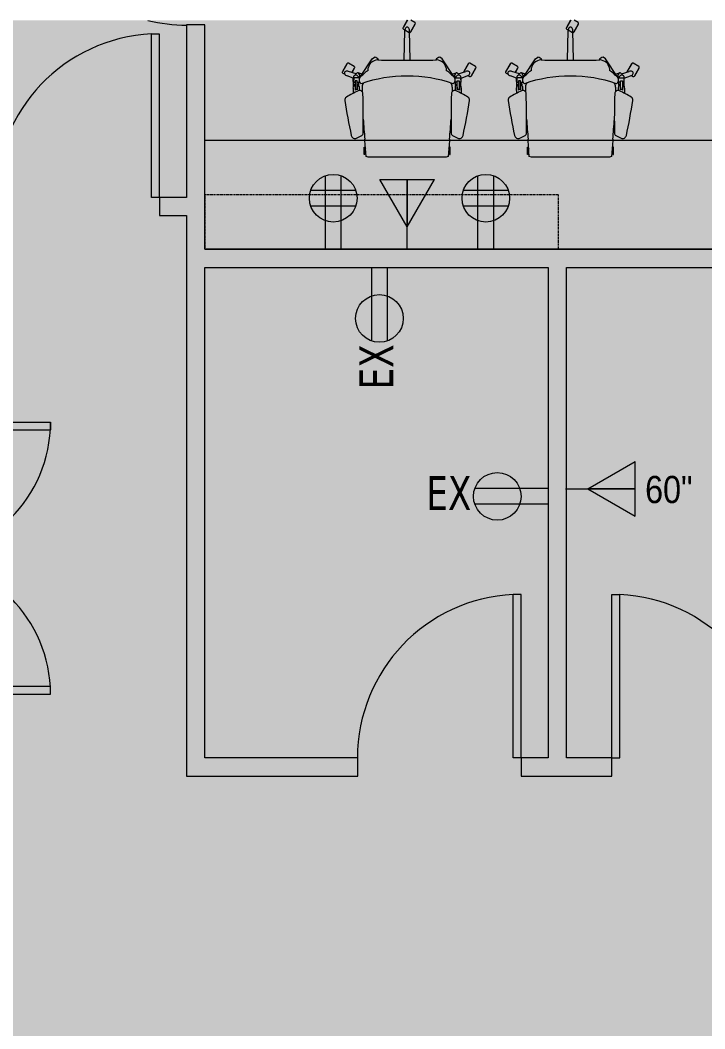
# Model space of a CAD drawing. Header units: inches. Extents: x 1 to 3107, y -595 to 378.
# Drawn here: x 1689.5 to 1840.4, y 150.7 to 373 of the extents above; entities that cross this region are included whole.
import ezdxf

# ---------------------------------------------------------------- set-up
doc = ezdxf.new("R2010")
doc.units = ezdxf.units.IN
doc.header["$MEASUREMENT"] = 0
doc.linetypes.add('Overhead', pattern=[0.15625, 0.09375, -0.0625])
for name, color, linetype, lineweight in [('A-ANNO-NOTE', 131, 'Continuous', 20), ('A-DETL-GENF', 92, 'Continuous', 9), ('A-DOOR', 31, 'Continuous', 13), ('A-WALL', 113, 'Continuous', 50), ('A-WALL-PATT', 111, 'Continuous', 13), ('E-COMM-IDEN', 2, 'Continuous', 9), ('I-FURN', 30, 'Continuous', 13), ('Q-CASE', 31, 'Continuous', 13)]:
    doc.layers.add(name, color=color, linetype=linetype, lineweight=lineweight)
doc.styles.add('Arial_2', font='arial.ttf', dxfattribs={"width": 0.85, "height": 6})
doc.styles.add('Tahoma_2', font='tahoma.ttf', dxfattribs={"width": 0.85, "height": 7.5})

# ---------------------------------------------------------------- blocks, each defined once
blk = doc.blocks.new('Single-Flush - 36_ x 84_-V1-New Construction - Tel_Data_Elec Plan')
at = {"layer": 'A-DOOR', "lineweight": 9}
blk.add_arc((18, 2), 36.07, 166.2665, 180, dxfattribs=at)
blk = doc.blocks.new('Single-Flush - 36_ x 84_-1509972-New Construction - Tel_Data_Elec Plan')
at = {"layer": 'A-DOOR', "color": 7, "lineweight": 20}
for p, q in [((16.25, -2), (16.25, -38.02)), ((18, -2), (16.25, -2)), ((18, -2), (18, -38.02)), ((18, -38.02), (16.25, -38.02))]:
    blk.add_line(p, q, dxfattribs=at)
at = {"layer": 'A-DOOR', "lineweight": 9}
blk.add_arc((18, -2), 36.07, 180, 267.2188, dxfattribs=at)
blk = doc.blocks.new('Chairs - Task Chair-V5-New Construction - Tel_Data_Elec Plan')
at = {"layer": 'I-FURN', "lineweight": 9}
for p, q in [((0.06, 12.31), (-0.91, 10.63)), ((0.01, 12.31), (-0.9, 10.73)), ((0.72, 9.68), (1.78, 11.52)), ((0.8, 9.74), (1.77, 11.41)), ((1.71, 11.79), (0.81, 12.31)), ((1.77, 11.41), (1.73, 11.43)), ((-0.9, 10.73), (-0.87, 10.71)), ((-0.84, 10.35), (-0.51, 10.16)), ((-0.66, 3.46), (-0.52, 10)), ((-0.51, 10.16), (0.45, 9.61)), ((0.66, 3.46), (0.52, 10)), ((0.77, 9.76), (0.8, 9.74)), ((-13.23, 2.75), (-14.29, 0.91)), ((-13.31, 2.68), (-14.27, 1.01)), ((-13.27, 2.66), (-13.31, 2.68)), ((-11.66, 2.08), (-12.95, 2.82)), ((-10.26, -0.13), (-7.71, 3.75)), ((-7.71, 3.75), (-7.19, 4.17)), ((7.71, 3.75), (7.19, 4.17)), ((10.26, -0.13), (7.71, 3.75)), ((13.52, 2.75), (12.46, 0.91)), ((13.43, 2.68), (12.47, 1.01)), ((13.47, 2.66), (13.43, 2.68)), ((15.08, 2.08), (13.79, 2.82)), ((-14.27, 1.01), (-14.24, 0.99)), ((-14.21, 0.64), (-13.75, 0.37)), ((-11.87, -0.46), (-13.23, 0.01)), ((-11.25, 0.5), (-12.91, 1)), ((-12.18, 0.78), (-11.59, 1.8)), ((-12.14, 0.77), (-11.6, 1.7)), ((-11.1, 0.66), (-11.7, 0.04)), ((-11.6, 1.7), (-11.64, 1.72)), ((-9.9, 0.41), (-10.82, 0.7)), ((9.9, 0.41), (10.82, 0.7)), ((11.1, 0.66), (11.7, 0.04)), ((11.25, 0.5), (12.91, 1)), ((11.87, -0.46), (13.23, 0.01)), ((12.47, 1.01), (12.5, 0.99)), ((13.45, 0.11), (13.82, -0.11)), ((14.09, -0.03), (15.15, 1.8)), ((14.14, 0.05), (14.18, 0.03)), ((14.18, 0.03), (15.14, 1.7)), ((15.14, 1.7), (15.11, 1.72)), ((-11.85, -2.19), (-11.87, -0.38)), ((-11.79, -0.41), (-11.8, -1.34)), ((-11.8, -1.34), (-11.46, -1.34)), ((-10.5, -0.41), (-11.79, -0.41)), ((-11.51, -1.83), (-11.5, -3.09)), ((-11.46, -1.07), (-11.46, -3.04)), ((-11.01, -1.07), (-11.46, -1.07)), ((-11.01, -3.01), (-11.01, -1.07)), ((-11.01, -1.35), (-10.47, -1.36)), ((-10.98, -1.81), (-11, -3.05)), ((-10.67, -2.11), (-10.69, -1.35)), ((-10.28, -0.18), (-10.26, -0.13)), ((10.28, -0.18), (10.26, -0.13)), ((11.01, -1.35), (10.47, -1.36)), ((10.5, -0.41), (11.79, -0.41)), ((10.67, -2.11), (10.69, -1.35)), ((10.98, -1.81), (11, -3.05)), ((11.01, -1.07), (11.46, -1.07)), ((11.01, -3.01), (11.01, -1.07)), ((11.46, -1.07), (11.46, -3.04)), ((11.8, -1.34), (11.46, -1.34)), ((11.51, -1.83), (11.5, -3.09)), ((11.79, -0.41), (11.8, -1.34)), ((11.85, -2.19), (11.87, -0.38)), ((-11.94, -2.68), (-11.93, -3.82)), ((-10.57, -2.34), (-10.55, -2.67)), ((-10.55, -2.67), (-10.56, -3.18)), ((-9.92, -2.44), (-9.93, -3.44)), ((9.92, -2.44), (9.93, -3.44)), ((10.57, -2.34), (10.55, -2.67)), ((10.55, -2.67), (10.56, -3.18)), ((11.94, -2.68), (11.93, -3.82)), ((-9.32, -14.2), (-9.34, -13.95)), ((-9.07, -17.74), (-9.32, -14.2)), ((9.32, -14.2), (9.07, -17.74)), ((9.34, -13.95), (9.32, -14.2)), ((-9.5, -15.71), (-9.34, -15.71)), ((-9.5, -17.28), (-9.5, -15.71)), ((-9.34, -17.28), (-9.5, -17.28)), ((-9.34, -15.71), (-9.34, -17.28)), ((-8.61, -17.87), (-9.07, -17.74)), ((9.07, -17.74), (8.61, -17.87)), ((9.34, -15.71), (9.34, -17.28)), ((9.5, -15.71), (9.34, -15.71)), ((9.34, -17.28), (9.5, -17.28)), ((9.5, -17.28), (9.5, -15.71)), ((8.61, -17.87), (-8.61, -17.87))]:
    blk.add_line(p, q, dxfattribs=at)
for centre, radius, start, end in [((1.61, 11.62), 0.2, 330, 60), ((-0.74, 10.53), 0.2, 150, 240.1357), ((1.01, 9.97), 1.53, 164.4505, 178.7927), ((0.1, 10.22), 0.583, 134.254, 164.4505), ((0, 10.32), 0.445, 45.7229, 134.2771), ((-0.1, 10.22), 0.583, 15.5495, 45.746), ((0.55, 9.78), 0.2, 240.1393, 264.765), ((-1.01, 9.97), 1.53, 1.2073, 15.5495), ((0.55, 9.78), 0.2, 264.765, 330.1534), ((-13.05, 2.65), 0.2, 60, 150), ((-6.32, 1.36), 2.29, 134.5977, 169.3918), ((-6.2, 0.69), 2.87, 95.705, 127.0086), ((-7.35, 3.06), 1.12, 25.6219, 82.0752), ((0, 248.58), 245.12, 268.4848, 271.5152), ((7.35, 3.06), 1.12, 97.9248, 154.3781), ((6.2, 0.69), 2.87, 52.9914, 84.295), ((6.32, 1.36), 2.29, 10.6082, 45.4023), ((13.69, 2.65), 0.2, 60, 150), ((-14.11, 0.81), 0.2, 149.7906, 240), ((-13.37, 0.61), 0.445, 117.8208, 206.0638), ((-13.25, 0.67), 0.583, 206.0911, 236.5503), ((-13.31, 0.49), 0.583, 87.4248, 117.8208), ((-12.73, 1.46), 1.53, 236.4886, 250.7927), ((-13.35, -0.46), 1.53, 73.2073, 87.502), ((-11.28, -0.37), 0.593, 84.0219, 180.9117), ((-11.76, 1.9), 0.2, 330, 60.1121), ((-11.36, -0.43), 0.657, 1.3207, 77.9642), ((-10.91, 0.39), 0.323, 29.6621, 124.4716), ((-11.38, 0), 0.922, 9.6607, 36.4682), ((-11.69, -0.08), 1.25, 346.3769, 10.9189), ((-13.77, 4.39), 5.75, 305.3709, 317.4948), ((0, -31.42), 31.42, 71.1164, 108.8836), ((-5.74, -3.53), 5.54, 121.0187, 133.18), ((-23.82, 2.16), 15.26, 356.4473, 358.5687), ((23.82, 2.16), 15.26, 181.4313, 183.5527), ((5.74, -3.53), 5.54, 46.82, 58.9813), ((13.77, 4.39), 5.75, 222.5052, 234.6291), ((11.69, -0.08), 1.25, 169.0811, 193.6231), ((11.38, 0), 0.922, 143.5318, 170.3393), ((10.91, 0.39), 0.323, 55.5284, 150.3379), ((11.36, -0.43), 0.657, 102.0358, 178.6793), ((11.28, -0.37), 0.593, 359.0883, 95.9781), ((12.63, 0.81), 0.2, 150.1295, 164.8673), ((13.35, -0.46), 1.53, 92.498, 106.7927), ((12.73, 1.46), 1.53, 289.2073, 303.5876), ((13.31, 0.49), 0.583, 62.1792, 92.5752), ((13.25, 0.67), 0.583, 303.6493, 333.9089), ((13.37, 0.61), 0.445, 333.9362, 62.1792), ((14.98, 1.9), 0.2, 330, 60.168), ((-11.06, -2.6), 0.887, 120.1857, 184.8367), ((-11.49, -2.63), 0.971, 17.6225, 57.9495), ((-9.55, -0.85), 1.04, 148.1398, 233.8639), ((-8.09, -2.53), 1.84, 146.599, 177.2887), ((8.09, -2.53), 1.84, 2.7113, 33.401), ((9.55, -0.85), 1.04, 306.1361, 31.8602), ((11.49, -2.63), 0.971, 122.0505, 162.3775), ((11.06, -2.6), 0.887, 355.1633, 59.8143), ((13.92, 0.07), 0.2, 240.112, 330), ((1.3, -28.7), 28.17, 115.3981, 121.4503), ((-11.2, -3.54), 0.533, 66.9672, 123.7509), ((-11.2, -3.47), 0.5, 67.0573, 121.4674), ((-10.48, -3.89), 0.711, 2.0473, 115.4842), ((-165.25, -9.42), 155.58, 358.8191, 2.0473), ((165.25, -9.42), 155.58, 177.9527, 181.1809), ((10.48, -3.89), 0.711, 64.5158, 177.9527), ((-1.3, -28.7), 28.17, 58.5433, 64.6019), ((11.2, -3.54), 0.533, 56.2491, 113.0328), ((11.2, -3.47), 0.5, 58.5326, 112.9427), ((-13.01, -5.3), 0.749, 121.3338, 189.0231), ((160.08, 23.12), 176.17, 189.3216, 191.8593), ((-160.08, 23.12), 176.17, 348.1379, 350.6784), ((13.01, -5.3), 0.749, 350.9769, 58.4268), ((255.74, 8.01), 265.99, 183.7702, 184.7367), ((-255.74, 8.01), 265.99, 355.2633, 356.2298), ((-11.48, -12.92), 0.859, 191.5789, 292.8427), ((-15.08, -4.35), 10.15, 292.7913, 299.9233), ((-10.32, -12.61), 0.615, 299.9233, 358.8191), ((10.32, -12.61), 0.615, 181.1809, 240.0767), ((15.08, -4.35), 10.15, 240.0767, 247.2087), ((11.48, -12.92), 0.859, 247.1573, 347.8576), ((-8.78, -15.53), 0.589, 197.5488, 225.5119), ((-8.78, -17.46), 0.589, 125.1062, 162.4512), ((8.78, -17.46), 0.589, 17.5488, 54.8938), ((8.78, -15.53), 0.589, 314.4881, 342.4512)]:
    blk.add_arc(centre, radius, start, end, dxfattribs=at)
blk = doc.blocks.new('Chairs - Task Chair-V6-New Construction - Tel_Data_Elec Plan')
at = {"layer": 'I-FURN', "lineweight": 9}
for p, q in [((0.06, 12.31), (-0.91, 10.63)), ((0.01, 12.31), (-0.9, 10.73)), ((0.72, 9.68), (1.78, 11.52)), ((0.8, 9.74), (1.77, 11.41)), ((1.71, 11.79), (0.81, 12.31)), ((1.77, 11.41), (1.73, 11.43)), ((-0.9, 10.73), (-0.87, 10.71)), ((-0.84, 10.35), (-0.51, 10.16)), ((-0.66, 3.46), (-0.52, 10)), ((-0.51, 10.16), (0.45, 9.61)), ((0.66, 3.46), (0.52, 10)), ((0.77, 9.76), (0.8, 9.74)), ((-13.23, 2.75), (-14.29, 0.91)), ((-13.31, 2.68), (-14.27, 1.01)), ((-13.27, 2.66), (-13.31, 2.68)), ((-11.66, 2.08), (-12.95, 2.82)), ((-10.26, -0.13), (-7.71, 3.75)), ((-7.71, 3.75), (-7.19, 4.17)), ((7.71, 3.75), (7.19, 4.17)), ((10.26, -0.13), (7.71, 3.75)), ((13.52, 2.75), (12.46, 0.91)), ((13.43, 2.68), (12.47, 1.01)), ((13.47, 2.66), (13.43, 2.68)), ((15.08, 2.08), (13.79, 2.82)), ((-14.27, 1.01), (-14.24, 0.99)), ((-14.21, 0.64), (-13.75, 0.37)), ((-11.87, -0.46), (-13.23, 0.01)), ((-11.25, 0.5), (-12.91, 1)), ((-12.18, 0.78), (-11.59, 1.8)), ((-12.14, 0.77), (-11.6, 1.7)), ((-11.1, 0.66), (-11.7, 0.04)), ((-11.6, 1.7), (-11.64, 1.72)), ((-9.9, 0.41), (-10.82, 0.7)), ((9.9, 0.41), (10.82, 0.7)), ((11.1, 0.66), (11.7, 0.04)), ((11.25, 0.5), (12.91, 1)), ((11.87, -0.46), (13.23, 0.01)), ((12.47, 1.01), (12.5, 0.99)), ((13.45, 0.11), (13.82, -0.11)), ((14.09, -0.03), (15.15, 1.8)), ((14.14, 0.05), (14.18, 0.03)), ((14.18, 0.03), (15.14, 1.7)), ((15.14, 1.7), (15.11, 1.72)), ((-11.85, -2.19), (-11.87, -0.38)), ((-11.79, -0.41), (-11.8, -1.34)), ((-11.8, -1.34), (-11.46, -1.34)), ((-10.5, -0.41), (-11.79, -0.41)), ((-11.51, -1.83), (-11.5, -3.09)), ((-11.46, -1.07), (-11.46, -3.04)), ((-11.01, -1.07), (-11.46, -1.07)), ((-11.01, -3.01), (-11.01, -1.07)), ((-11.01, -1.35), (-10.47, -1.36)), ((-10.98, -1.81), (-11, -3.05)), ((-10.67, -2.11), (-10.69, -1.35)), ((-10.28, -0.18), (-10.26, -0.13)), ((10.28, -0.18), (10.26, -0.13)), ((11.01, -1.35), (10.47, -1.36)), ((10.5, -0.41), (11.79, -0.41)), ((10.67, -2.11), (10.69, -1.35)), ((10.98, -1.81), (11, -3.05)), ((11.01, -1.07), (11.46, -1.07)), ((11.01, -3.01), (11.01, -1.07)), ((11.46, -1.07), (11.46, -3.04)), ((11.8, -1.34), (11.46, -1.34)), ((11.51, -1.83), (11.5, -3.09)), ((11.79, -0.41), (11.8, -1.34)), ((11.85, -2.19), (11.87, -0.38)), ((-11.94, -2.68), (-11.93, -3.82)), ((-10.57, -2.34), (-10.55, -2.67)), ((-10.55, -2.67), (-10.56, -3.18)), ((-9.92, -2.44), (-9.93, -3.44)), ((9.92, -2.44), (9.93, -3.44)), ((10.57, -2.34), (10.55, -2.67)), ((10.55, -2.67), (10.56, -3.18)), ((11.94, -2.68), (11.93, -3.82)), ((-9.32, -14.2), (-9.34, -13.95)), ((-9.07, -17.74), (-9.32, -14.2)), ((9.32, -14.2), (9.07, -17.74)), ((9.34, -13.95), (9.32, -14.2)), ((-9.5, -15.71), (-9.34, -15.71)), ((-9.5, -17.28), (-9.5, -15.71)), ((-9.34, -17.28), (-9.5, -17.28)), ((-9.34, -15.71), (-9.34, -17.28)), ((-8.61, -17.87), (-9.07, -17.74)), ((9.07, -17.74), (8.61, -17.87)), ((9.34, -15.71), (9.34, -17.28)), ((9.5, -15.71), (9.34, -15.71)), ((9.34, -17.28), (9.5, -17.28)), ((9.5, -17.28), (9.5, -15.71)), ((8.61, -17.87), (-8.61, -17.87))]:
    blk.add_line(p, q, dxfattribs=at)
for centre, radius, start, end in [((1.61, 11.62), 0.2, 330, 60), ((-0.74, 10.53), 0.2, 150, 240.1357), ((1.01, 9.97), 1.53, 164.4505, 178.7927), ((0.1, 10.22), 0.583, 134.254, 164.4505), ((0, 10.32), 0.445, 45.7229, 134.2771), ((-0.1, 10.22), 0.583, 15.5495, 45.746), ((0.55, 9.78), 0.2, 240.1393, 264.765), ((-1.01, 9.97), 1.53, 1.2073, 15.5495), ((0.55, 9.78), 0.2, 264.765, 330.1534), ((-13.05, 2.65), 0.2, 60, 150), ((-6.32, 1.36), 2.29, 134.5977, 169.3918), ((-6.2, 0.69), 2.87, 95.705, 127.0086), ((-7.35, 3.06), 1.12, 25.6219, 82.0752), ((0, 248.58), 245.12, 268.4848, 271.5152), ((7.35, 3.06), 1.12, 97.9248, 154.3781), ((6.2, 0.69), 2.87, 52.9914, 84.295), ((6.32, 1.36), 2.29, 10.6082, 45.4023), ((13.69, 2.65), 0.2, 60, 150), ((-14.11, 0.81), 0.2, 149.7906, 240), ((-13.37, 0.61), 0.445, 117.8208, 206.0638), ((-13.25, 0.67), 0.583, 206.0911, 236.5503), ((-13.31, 0.49), 0.583, 87.4248, 117.8208), ((-12.73, 1.46), 1.53, 236.4886, 250.7927), ((-13.35, -0.46), 1.53, 73.2073, 87.502), ((-11.28, -0.37), 0.593, 84.0219, 180.9117), ((-11.76, 1.9), 0.2, 330, 60.1121), ((-11.36, -0.43), 0.657, 1.3207, 77.9642), ((-10.91, 0.39), 0.323, 29.6621, 124.4716), ((-11.38, 0), 0.922, 9.6607, 36.4682), ((-11.69, -0.08), 1.25, 346.3769, 10.9189), ((-13.77, 4.39), 5.75, 305.3709, 317.4948), ((0, -31.42), 31.42, 71.1164, 108.8836), ((-5.74, -3.53), 5.54, 121.0187, 133.18), ((-23.82, 2.16), 15.26, 356.4473, 358.5687), ((23.82, 2.16), 15.26, 181.4313, 183.5527), ((5.74, -3.53), 5.54, 46.82, 58.9813), ((13.77, 4.39), 5.75, 222.5052, 234.6291), ((11.69, -0.08), 1.25, 169.0811, 193.6231), ((11.38, 0), 0.922, 143.5318, 170.3393), ((10.91, 0.39), 0.323, 55.5284, 150.3379), ((11.36, -0.43), 0.657, 102.0358, 178.6793), ((11.28, -0.37), 0.593, 359.0883, 95.9781), ((12.63, 0.81), 0.2, 150.1295, 164.8673), ((13.35, -0.46), 1.53, 92.498, 106.7927), ((12.73, 1.46), 1.53, 289.2073, 303.5876), ((13.31, 0.49), 0.583, 62.1792, 92.5752), ((13.25, 0.67), 0.583, 303.6493, 333.9089), ((13.37, 0.61), 0.445, 333.9362, 62.1792), ((14.98, 1.9), 0.2, 330, 60.168), ((-11.06, -2.6), 0.887, 120.1857, 184.8367), ((-11.49, -2.63), 0.971, 17.6225, 57.9495), ((-9.55, -0.85), 1.04, 148.1398, 233.8639), ((-8.09, -2.53), 1.84, 146.599, 177.2887), ((8.09, -2.53), 1.84, 2.7113, 33.401), ((9.55, -0.85), 1.04, 306.1361, 31.8602), ((11.49, -2.63), 0.971, 122.0505, 162.3775), ((11.06, -2.6), 0.887, 355.1633, 59.8143), ((13.92, 0.07), 0.2, 240.112, 330), ((1.3, -28.7), 28.17, 115.3981, 121.4503), ((-11.2, -3.54), 0.533, 66.9672, 123.7509), ((-11.2, -3.47), 0.5, 67.0573, 121.4674), ((-10.48, -3.89), 0.711, 2.0473, 115.4842), ((-165.25, -9.42), 155.58, 358.8191, 2.0473), ((165.25, -9.42), 155.58, 177.9527, 181.1809), ((10.48, -3.89), 0.711, 64.5158, 177.9527), ((-1.3, -28.7), 28.17, 58.5433, 64.6019), ((11.2, -3.54), 0.533, 56.2491, 113.0328), ((11.2, -3.47), 0.5, 58.5326, 112.9427), ((-13.01, -5.3), 0.749, 121.3338, 189.0231), ((160.08, 23.12), 176.17, 189.3216, 191.8593), ((-160.08, 23.12), 176.17, 348.1379, 350.6784), ((13.01, -5.3), 0.749, 350.9769, 58.4268), ((255.74, 8.01), 265.99, 183.7702, 184.7367), ((-255.74, 8.01), 265.99, 355.2633, 356.2298), ((-11.48, -12.92), 0.859, 191.5789, 292.8427), ((-15.08, -4.35), 10.15, 292.7913, 299.9233), ((-10.32, -12.61), 0.615, 299.9233, 358.8191), ((10.32, -12.61), 0.615, 181.1809, 240.0767), ((15.08, -4.35), 10.15, 240.0767, 247.2087), ((11.48, -12.92), 0.859, 247.1573, 347.8576), ((-8.78, -15.53), 0.589, 197.5488, 225.5119), ((-8.78, -17.46), 0.589, 143.7787, 162.4512), ((-8.78, -17.46), 0.589, 125.1062, 143.7787), ((8.78, -17.46), 0.589, 36.2213, 54.8938), ((8.78, -15.53), 0.589, 314.4881, 328.4696), ((8.78, -17.46), 0.589, 17.5488, 36.2213), ((8.78, -15.53), 0.589, 328.4696, 342.4512)]:
    blk.add_arc(centre, radius, start, end, dxfattribs=at)
blk = doc.blocks.new('Double-Flush - 60_ x 84_-1670312-New Construction - Tel_Data_Elec Plan')
at = {"layer": 'A-DOOR', "color": 7, "lineweight": 20}
for p, q in [((-30, 32), (-28.25, 32)), ((-30, 2), (-30, 32)), ((-28.25, 2), (-28.25, 32)), ((28.25, 2), (28.25, 31.95)), ((30, 2), (30, 32)), ((-30, 2), (-28.25, 2)), ((30, 2), (28.25, 2))]:
    blk.add_line(p, q, dxfattribs=at)
at = {"layer": 'A-DOOR', "lineweight": 9}
for centre, start, end in [((-30, 2), 0, 90), ((30, 2), 90, 180)]:
    blk.add_arc(centre, 30, start, end, dxfattribs=at)
blk = doc.blocks.new('Single-Flush - 36_ x 84_-1510128-New Construction - Tel_Data_Elec Plan')
at = {"layer": 'A-DOOR', "color": 7, "lineweight": 20}
for p, q in [((16.25, 2), (16.25, 38.02)), ((18, 38.02), (16.25, 38.02)), ((18, 2), (18, 38.02)), ((18, 2), (16.25, 2))]:
    blk.add_line(p, q, dxfattribs=at)
at = {"layer": 'A-DOOR', "lineweight": 9}
blk.add_arc((18, 2), 36.07, 92.7812, 180, dxfattribs=at)
blk = doc.blocks.new('Counter Top _No Backsplash_ - Standard Counter Top-1703252-New Construction - Tel_Data_Elec Plan')
at = {"layer": 'Q-CASE'}
for p, q in [((-35.24, 0), (-47.26, 0)), ((42.79, 0), (-35.21, 0)), ((91.51, 0), (42.79, 0)), ((169.51, 0), (91.51, 0)), ((-47.26, 0), (-47.26, -24)), ((169.51, -12), (169.51, -24)), ((-47.26, -24), (169.51, -24))]:
    blk.add_line(p, q, dxfattribs=at)
blk = doc.blocks.new('Upper Cabinet - Standard Upper Cabinet-1777391-New Construction - Tel_Data_Elec Plan')
at = {"layer": 'Q-CASE'}
blk.add_line((30.74, 0), (-47.26, 0), dxfattribs=at)
at = {"layer": 'Q-CASE', "linetype": 'Overhead', "lineweight": 9}
for p, q in [((-47.26, 0), (-47.26, -12)), ((30.74, -12), (30.74, 0)), ((-47.26, -12), (30.74, -12))]:
    blk.add_line(p, q, dxfattribs=at)
blk = doc.blocks.new('Single-Flush - 36_ x 84_ PANELED-1861567-New Construction - Tel_Data_Elec Plan')
at = {"layer": 'A-DOOR', "color": 7, "lineweight": 20}
for p, q in [((16.25, 2), (16.25, 38.02)), ((18, 38.02), (16.25, 38.02)), ((18, 2), (18, 38.02)), ((18, 2), (16.25, 2))]:
    blk.add_line(p, q, dxfattribs=at)
at = {"layer": 'A-DOOR', "lineweight": 9}
blk.add_arc((18, 2), 36.07, 92.7812, 180, dxfattribs=at)

msp = doc.modelspace()

# ---------------------------------------------------------------- hatches: boundary and pattern name
at = {"layer": 'A-ANNO-NOTE', "lineweight": 9}
for points in [[(1774.78, 327.46), (1774.78, 337.92), (1768.78, 337.92)], [(1825.06, 263.73), (1825.06, 269.73), (1814.6, 269.73)]]:
    msp.add_hatch(color=256, dxfattribs=at).paths.add_polyline_path(points, flags=0)
at = {"layer": 'A-DETL-GENF'}
h = msp.add_hatch(color=254, dxfattribs=at)
h.paths.add_polyline_path([(2086.63, 18.59), (2245.1, 18.59), (2241.31, 34.3), (2236.85, 50.51), (2232.29, 65.34), (2227.07, 80.64), (2221.38, 95.77), (2215.23, 110.72), (2208.63, 125.47), (2201.57, 140.02), (2194.07, 154.34), (2186.14, 168.42), (2177.77, 182.25), (2171.89, 191.35), (2157.43, 181.96), (2105.78, 181.96), (2105.78, 210.41), (2109.78, 210.41), (2109.78, 185.96), (2156.25, 185.96), (2169.71, 194.71), (2168.99, 195.82), (2159.79, 209.12), (2150.19, 222.12), (2140.19, 234.82), (2129.81, 247.21), (2119.06, 259.28), (2107.93, 271.01), (2096.45, 282.39), (2084.63, 293.41), (2072.48, 304.07), (2065.64, 309.7), (2062.7, 305.79), (2028.45, 305.79), (2028.45, 210.41), (2069.78, 210.41), (2069.78, 206.41), (2032.45, 206.41), (2032.45, 187.91), (2028.45, 187.91), (2028.45, 206.41), (2018.78, 206.41), (2018.78, 210.41), (2024.45, 210.41), (2024.45, 321.4), (2024.7, 321.22), (2034.13, 333.73), (1981.95, 373.05), (1241.78, 373.05), (1241.78, 333.98), (1471.95, 333.98), (1471.95, 329.98), (1465.78, 329.98), (1465.78, 210.41), (1471.95, 210.41), (1471.95, 206.41), (1391.78, 206.41), (1391.78, 210.41), (1461.78, 210.41), (1461.78, 329.98), (1349.53, 329.98), (1349.53, 292.38), (1346.03, 292.38), (1346.03, 329.98), (1345.78, 329.98), (1345.78, 210.41), (1346.03, 210.41), (1346.03, 256.38), (1349.53, 256.38), (1349.53, 210.41), (1355.78, 210.41), (1355.78, 206.41), (1332.78, 206.41), (1332.78, 210.41), (1338.03, 210.41), (1338.03, 256.38), (1341.53, 256.38), (1341.53, 210.41), (1341.78, 210.41), (1341.78, 329.98), (1341.53, 329.98), (1341.53, 292.38), (1338.03, 292.38), (1338.03, 329.98), (1241.78, 329.98), (1241.78, 183.41), (1277.78, 183.41), (1277.78, 210.41), (1296.78, 210.41), (1296.78, 206.41), (1281.78, 206.41), (1281.78, 145.96), (1314.78, 145.96), (1314.78, 141.96), (1277.78, 141.96), (1277.78, 168.96), (1241.78, 168.96), (1241.78, 22.57), (1358.03, 22.57), (1358.03, 64.42), (1361.53, 64.42), (1361.53, 22.57), (1361.78, 22.57), (1361.78, 141.96), (1361.53, 141.96), (1361.53, 100.11), (1358.03, 100.11), (1358.03, 141.96), (1350.78, 141.96), (1350.78, 145.96), (1371.78, 145.96), (1371.78, 141.96), (1365.78, 141.96), (1365.78, 22.57), (1479.03, 22.57), (1479.03, 64.11), (1482.53, 64.11), (1482.53, 22.57), (1482.78, 22.57), (1482.78, 99.65), (1482.53, 99.84), (1482.53, 98.7), (1479.03, 98.7), (1479.03, 102.47), (1463.78, 113.96), (1463.78, 141.96), (1407.78, 141.96), (1407.78, 145.96), (1563.78, 145.96), (1563.78, 141.96), (1501.28, 141.96), (1501.28, 120.9), (1486.78, 101.64), (1486.78, 22.57), (1606.03, 22.57), (1606.03, 64.11), (1609.53, 64.11), (1609.53, 22.57), (1609.78, 22.57), (1609.78, 141.96), (1609.53, 141.96), (1609.53, 98.11), (1606.03, 98.11), (1606.03, 141.96), (1599.78, 141.96), (1599.78, 145.96), (1827.72, 145.96), (1827.72, 141.96), (1737.78, 141.96), (1737.78, 22.57), (1869.97, 22.57), (1869.97, 64.11), (1873.47, 64.11), (1873.47, 22.57), (1873.72, 22.57), (1873.72, 141.96), (1873.47, 141.96), (1873.47, 97.22), (1869.97, 97.22), (1869.97, 141.96), (1863.72, 141.96), (1863.72, 145.96), (1927.78, 145.96), (1927.78, 141.96), (1909.78, 141.96), (1909.78, 125.28), (1897.72, 109.84), (1897.72, 22.57), (1969.78, 22.57), (1969.78, 141.96), (1963.78, 141.96), (1963.78, 145.96), (1979.78, 145.96), (1979.78, 141.96), (1973.78, 141.96), (1973.78, 22.57), (2085.98, 22.57), (2101.97, 27.46), (2101.97, 64.11), (2105.47, 64.11), (2105.47, 28.53), (2105.78, 28.63), (2105.78, 141.96), (2105.72, 141.96), (2105.72, 98.11), (2101.72, 98.11), (2101.72, 141.96), (2015.78, 141.96), (2015.78, 145.96), (2028.45, 145.96), (2028.45, 151.91), (2032.45, 151.91), (2032.45, 145.96), (2109.78, 145.96), (2109.78, 43.76), (2145.78, 43.76), (2145.78, 39.76), (2109.78, 39.76), (2109.78, 29.85), (2141.78, 39.63), (2141.78, 35.45), (2096.45, 21.59)], flags=0)
h.paths.add_polyline_path([(1877.72, 22.57), (1893.72, 22.57), (1893.72, 105.58), (1877.72, 105.58), (1877.72, 24.86)], flags=0)
h.paths.add_polyline_path([(1899.82, 64.36), (1899.82, 64.36), (1899.82, 64.52)], flags=0)
h.paths.add_polyline_path([(1483.58, 104.05), (1497.28, 122.24), (1497.28, 141.96), (1467.78, 141.96), (1467.78, 115.96), (1482.78, 104.66)], flags=0)
h.paths.add_polyline_path([(1892.44, 109.58), (1905.78, 126.65), (1905.78, 141.96), (1877.72, 141.96), (1877.72, 109.58)], flags=0)
h.paths.add_polyline_path([(1277.78, 172.96), (1277.78, 179.41), (1241.78, 179.41), (1241.78, 172.96), (1276.83, 172.96)], flags=0)
h.paths.add_polyline_path([(1855.89, 206.41), (1855.89, 210.41), (1918.91, 210.41), (1918.91, 318.54), (1809.89, 318.54), (1809.89, 210.41), (1819.89, 210.41), (1819.89, 206.41), (1799.89, 206.41), (1799.89, 210.41), (1805.89, 210.41), (1805.89, 318.54), (1730.16, 318.54), (1730.16, 210.41), (1763.89, 210.41), (1763.89, 206.41), (1726.16, 206.41), (1726.16, 329.98), (1720.16, 329.98), (1720.16, 333.98), (1726.16, 333.98), (1726.16, 372.02), (1730.16, 372.02), (1730.16, 322.54), (1922.91, 322.54), (1922.91, 210.41), (1982.78, 210.41), (1982.78, 206.41), (1863.72, 206.41)], flags=0)
h.paths.add_polyline_path([(1666.16, 206.41), (1596.78, 206.41), (1596.78, 210.41), (1638.16, 210.41), (1638.16, 299.45), (1614.16, 299.45), (1614.16, 329.98), (1554.78, 329.98), (1554.78, 210.41), (1560.78, 210.41), (1560.78, 206.41), (1507.95, 206.41), (1507.95, 210.41), (1550.78, 210.41), (1550.78, 329.98), (1507.95, 329.98), (1507.95, 333.98), (1684.16, 333.98), (1684.16, 329.98), (1666.16, 329.98), (1666.16, 284.45), (1662.16, 284.45), (1662.16, 299.45), (1642.16, 299.45), (1642.16, 210.41), (1662.16, 210.41), (1662.16, 224.45), (1666.16, 224.45), (1666.16, 210.41)], flags=0)
h.paths.add_polyline_path([(1662.16, 303.45), (1662.16, 329.98), (1618.16, 329.98), (1618.16, 303.45), (1654.16, 303.45)], flags=0)
h.paths.add_polyline_path([(2046.93, 309.79), (2060.7, 309.79), (2062.55, 312.24), (2059.32, 314.87), (2053.91, 319.05), (2047.01, 309.9)], flags=0)
h.paths.add_polyline_path([(2028.45, 309.79), (2039.86, 309.79), (2028.45, 318.39), (2028.45, 313.53)], flags=0)
h.paths.add_polyline_path([(2043.58, 312), (2050.75, 321.5), (2046.51, 324.74), (2037.37, 331.38), (2030.3, 322), (2042.84, 312.55)], flags=0)
at = {"layer": 'A-WALL-PATT'}
for points in [[(1730.16, 206.41), (1730.16, 372.02), (1726.16, 372.02), (1726.16, 206.41)], [(1730.16, 318.54), (1922.91, 318.54), (1922.91, 322.54), (1730.16, 322.54)], [(1805.89, 210.41), (1809.89, 210.41), (1809.89, 318.54), (1805.89, 318.54)]]:
    msp.add_hatch(color=8, dxfattribs=at).paths.add_polyline_path(points, flags=0)
h = msp.add_hatch(color=8, dxfattribs=at)
h.paths.add_polyline_path([(1725.74, 329.98), (1726.16, 329.98), (1726.16, 333.98), (1720.16, 333.98), (1720.16, 329.98)], flags=0)
h.paths.add_polyline_path([(1626.16, 329.98), (1684.16, 329.98), (1684.16, 333.98), (1507.95, 333.98), (1507.95, 329.98), (1618.16, 329.98)], flags=0)
h.paths.add_polyline_path([(1241.88, 329.98), (1471.95, 329.98), (1471.95, 333.98), (1241.78, 333.98), (1241.78, 329.98)], flags=0)
h = msp.add_hatch(color=8, dxfattribs=at)
h.paths.add_polyline_path([(2105.78, 206.41), (2109.78, 206.41), (2109.78, 210.41), (2105.78, 210.41)], flags=0)
h.paths.add_polyline_path([(2024.28, 206.41), (2069.78, 206.41), (2069.78, 210.41), (2018.78, 210.41), (2018.78, 206.41)], flags=0)
h.paths.add_polyline_path([(1934.91, 206.41), (1982.78, 206.41), (1982.78, 210.41), (1855.89, 210.41), (1855.89, 206.41), (1925.86, 206.41)], flags=0)
h.paths.add_polyline_path([(1806.72, 206.41), (1819.89, 206.41), (1819.89, 210.41), (1799.89, 210.41), (1799.89, 206.41), (1805.89, 206.41)], flags=0)
h.paths.add_polyline_path([(1733.78, 206.41), (1763.89, 206.41), (1763.89, 210.41), (1730.16, 210.41), (1730.16, 206.41)], flags=0)

# ---------------------------------------------------------------- linework, layer by layer
at = {"layer": 'A-ANNO-NOTE'}
for p, q in [((1756.75, 322.54), (1756.75, 338.74)), ((1760.24, 322.54), (1760.24, 338.74)), ((1790.37, 322.54), (1790.37, 338.74)), ((1793.86, 322.54), (1793.86, 338.74)), ((1774.78, 327.46), (1768.78, 337.92)), ((1768.78, 337.92), (1774.78, 337.92)), ((1768.78, 337.92), (1780.78, 337.92)), ((1774.78, 327.46), (1768.78, 337.92)), ((1774.78, 337.92), (1774.78, 327.46)), ((1774.78, 322.54), (1774.78, 337.92)), ((1774.78, 327.46), (1780.78, 337.92)), ((1763.45, 335.53), (1753.54, 335.53)), ((1797.07, 335.53), (1787.16, 335.53)), ((1763.45, 332.04), (1753.54, 332.04)), ((1797.07, 332.04), (1787.16, 332.04)), ((1766.92, 318.54), (1766.92, 302.34)), ((1770.4, 318.54), (1770.4, 302.34)), ((1814.6, 269.73), (1825.06, 275.73)), ((1825.06, 263.73), (1825.06, 275.73)), ((1805.89, 269.81), (1789.69, 269.81)), ((1809.68, 269.73), (1825.06, 269.73)), ((1825.06, 269.73), (1814.6, 269.73)), ((1814.6, 269.73), (1825.06, 263.73)), ((1814.6, 269.73), (1825.06, 263.73)), ((1825.06, 263.73), (1825.06, 269.73)), ((1805.89, 266.33), (1789.69, 266.33))]:
    msp.add_line(p, q, dxfattribs=at)
for centre in [(1758.49, 333.79), (1792.12, 333.79), (1768.66, 307.29), (1794.65, 268.07)]:
    msp.add_circle(centre, 5.25, dxfattribs=at)
at = {"layer": 'A-WALL', "color": 7, "lineweight": 20}
for p, q in [((1730.16, 372.02), (1726.16, 372.02)), ((1726.16, 372.02), (1726.16, 333.98)), ((1730.16, 322.54), (1730.16, 372.02)), ((1726.16, 333.98), (1720.16, 333.98)), ((1720.16, 333.98), (1720.16, 329.98)), ((1720.16, 329.98), (1726.16, 329.98)), ((1726.16, 329.98), (1726.16, 206.41)), ((1922.91, 322.54), (1730.16, 322.54)), ((1730.16, 318.54), (1805.89, 318.54)), ((1730.16, 210.41), (1730.16, 318.54)), ((1805.89, 318.54), (1805.89, 210.41)), ((1809.89, 318.54), (1918.91, 318.54)), ((1809.89, 210.41), (1809.89, 318.54)), ((1763.89, 210.41), (1730.16, 210.41)), ((1763.89, 206.41), (1763.89, 210.41)), ((1805.89, 210.41), (1799.89, 210.41)), ((1799.89, 210.41), (1799.89, 206.41)), ((1819.89, 210.41), (1809.89, 210.41)), ((1819.89, 206.41), (1819.89, 210.41)), ((1726.16, 206.41), (1763.89, 206.41)), ((1799.89, 206.41), (1819.89, 206.41))]:
    msp.add_line(p, q, dxfattribs=at)

# ---------------------------------------------------------------- block references
at = {"layer": 'A-DOOR'}
for name, p, rotation in [('Single-Flush - 36_ x 84_-V1-New Construction - Tel_Data_Elec Plan', (1728.16, 390.02), 89.99999999999993), ('Double-Flush - 60_ x 84_-1670312-New Construction - Tel_Data_Elec Plan', (1664.16, 254.45), 269.9999999999998), ('Single-Flush - 36_ x 84_-1509972-New Construction - Tel_Data_Elec Plan', (1837.89, 208.41), 180)]:
    msp.add_blockref(name, p, dxfattribs=dict(at, rotation=rotation))
for name, p in [('Single-Flush - 36_ x 84_ PANELED-1861567-New Construction - Tel_Data_Elec Plan', (1702.16, 331.98)), ('Single-Flush - 36_ x 84_-1510128-New Construction - Tel_Data_Elec Plan', (1781.89, 208.41))]:
    msp.add_blockref(name, p, dxfattribs=at)
at = {"layer": 'I-FURN', "lineweight": 9, "rotation": 359.9999977411273}
for name, p in [('Chairs - Task Chair-V5-New Construction - Tel_Data_Elec Plan', (1774.78, 360.74)), ('Chairs - Task Chair-V6-New Construction - Tel_Data_Elec Plan', (1810.78, 360.74))]:
    msp.add_blockref(name, p, dxfattribs=at)
at = {"layer": 'Q-CASE', "rotation": 180}
for name, p in [('Counter Top _No Backsplash_ - Standard Counter Top-1703252-New Construction - Tel_Data_Elec Plan', (1899.66, 322.54)), ('Upper Cabinet - Standard Upper Cabinet-1777391-New Construction - Tel_Data_Elec Plan', (1760.9, 322.54))]:
    msp.add_blockref(name, p, dxfattribs=at)

# ---------------------------------------------------------------- texts
at = {"layer": 'A-ANNO-NOTE', "lineweight": 9, "insert": (1764.2, 291.67), "char_height": 7.5, "width": 11.8387, "attachment_point": 1, "rotation": 90, "line_spacing_factor": 0.994306, "style": 'Tahoma_2'}
msp.add_mtext('EX', dxfattribs=at)
at = {"layer": 'A-ANNO-NOTE', "lineweight": 9, "insert": (1779.02, 272.53), "char_height": 7.5, "width": 11.8387, "attachment_point": 1, "line_spacing_factor": 0.994306, "style": 'Tahoma_2'}
msp.add_mtext('EX', dxfattribs=at)
at = {"layer": 'E-COMM-IDEN', "insert": (1832.46, 272.58), "char_height": 6, "width": 12.4143, "attachment_point": 2, "line_spacing_factor": 0.941778, "style": 'Arial_2'}
msp.add_mtext('60"', dxfattribs=at)

doc.saveas('drawing.dxf')
